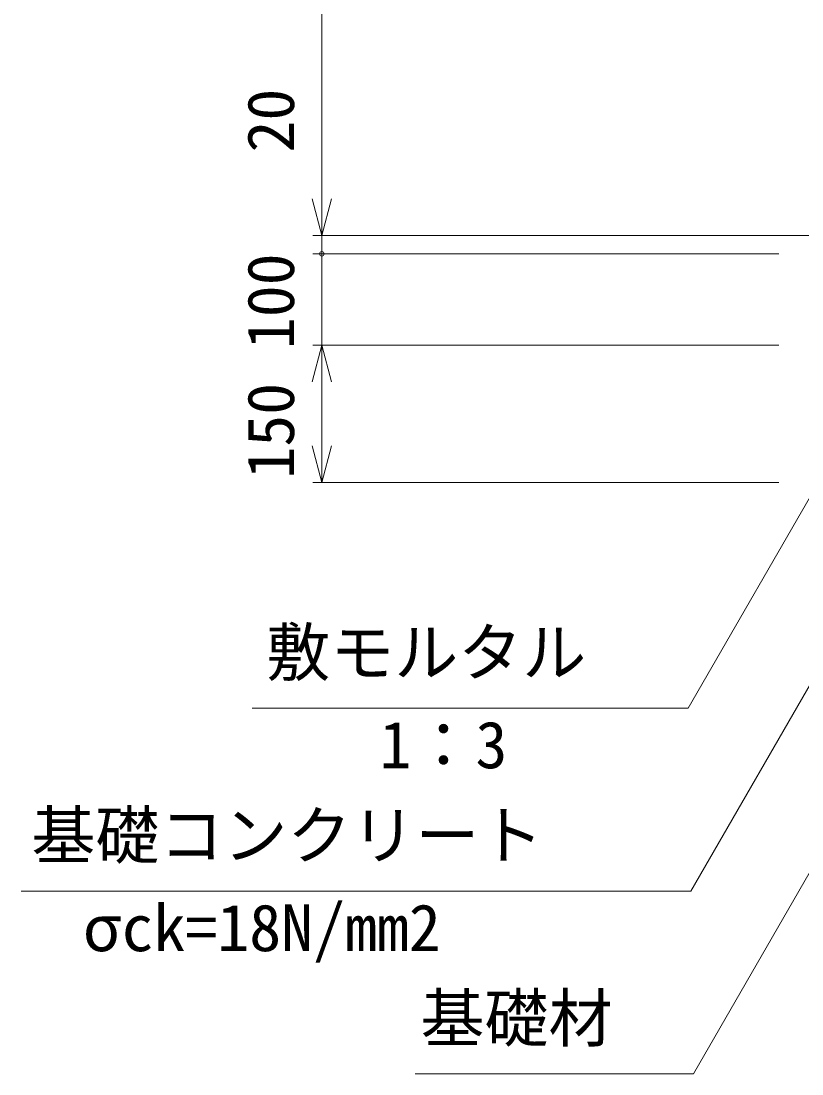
# Model space of a CAD drawing. Units: millimetres, scale not verified. Extents: x -252 to 252048, y 18866 to 78266.
# Drawn here: x 55052 to 59324, y 32671 to 38428 of the extents above; entities that cross this region are included whole.
import ezdxf
from ezdxf.enums import TextEntityAlignment as Align

# ---------------------------------------------------------------- set-up
doc = ezdxf.new("R2010")
doc.units = ezdxf.units.MM
doc.header["$LTSCALE"] = 300
for name, color, linetype, lineweight in [('0_2', 1, 'Continuous', 18), ('D-STR-DIM', 7, 'Continuous', 18), ('D-STR-HTXT', 7, 'Continuous', 18)]:
    doc.layers.add(name, color=color, linetype=linetype, lineweight=lineweight)
doc.styles.add('ＭＳ ゴシック', font='')
doc.styles.get('ＭＳ ゴシック').set_extended_font_data('MS Gothic')

msp = doc.modelspace()

# ---------------------------------------------------------------- linework, layer by layer
at = {"layer": '0_2'}
for p, q in [((56697.7, 37255.1), (56644.1, 37455.1)), ((56697.7, 37255.1), (56644.1, 37455.1)), ((56751.3, 37455.1), (56697.7, 37255.1)), ((56697.7, 37255.1), (56697.7, 37455.1)), ((56751.3, 37455.1), (56697.7, 37255.1)), ((56697.7, 37255.1), (56697.7, 37455.1)), ((56644.1, 36455.1), (56697.7, 36655.1)), ((56697.7, 36655.1), (56751.3, 36455.1)), ((56697.7, 36655.1), (56697.7, 36455.1)), ((56697.7, 35905.1), (56644.1, 36105.1)), ((56751.3, 36105.1), (56697.7, 35905.1)), ((56697.7, 35905.1), (56697.7, 36105.1))]:
    msp.add_line(p, q, dxfattribs=at)
for start, end in [(90, 270), (90, 270), (270, 90), (270, 90)]:
    msp.add_arc((56697.7, 37155.1), 12.5, start, end, dxfattribs=at)
at = {"layer": 'D-STR-DIM'}
for p, q in [((56697.7, 47055.1), (56697.7, 37455.1)), ((56697.7, 37455.1), (56697.7, 38220.9)), ((59697.7, 37255.1), (56647.7, 37255.1)), ((59697.7, 37255.1), (56647.7, 37255.1)), ((56697.7, 37155.1), (56697.7, 37255.1)), ((59197.7, 37155.1), (56647.7, 37155.1)), ((59197.7, 37155.1), (56647.7, 37155.1)), ((56697.7, 36655.1), (56697.7, 37155.1)), ((56697.7, 37155.1), (56697.7, 36955.1)), ((59197.7, 36655.1), (56647.7, 36655.1)), ((59197.7, 36655.1), (56647.7, 36655.1)), ((56697.7, 36105.1), (56697.7, 36455.1)), ((59197.7, 35905.1), (56647.7, 35905.1))]:
    msp.add_line(p, q, dxfattribs=at)
at = {"layer": 'D-STR-HTXT'}
for p, q in [((60073.1, 37047.1), (58701.5, 34671.3)), ((60464.1, 36698.1), (58716.2, 33671.3)), ((60620.1, 35952.5), (58731, 32671.3)), ((58701.5, 34671.3), (56317.3, 34671.3)), ((58716.2, 33671.3), (55052.2, 33671.3)), ((58731, 32671.3), (57208.2, 32671.3))]:
    msp.add_line(p, q, dxfattribs=at)

# ---------------------------------------------------------------- texts
at = {"layer": 'D-STR-DIM', "color": 1, "style": 'ＭＳ ゴシック'}
for s, p in [('20', (56622.7, 37708.8)), (' 100', (56622.7, 36459.2)), ('150', (56622.7, 35925.7))]:
    msp.add_text(s, height=256.6, rotation=90, dxfattribs=at).set_placement(p, align=Align.BOTTOM_LEFT)
at = {"layer": 'D-STR-HTXT', "color": 1, "style": 'ＭＳ ゴシック'}
for s, p in [('敷モルタル', (56394.1, 34771.3)), ('1：3', (57013.5, 34265.6)), ('基礎コンクリート', (55109.1, 33771.3)), ('σck=18N/mm2', (55389.8, 33265.6)), ('基礎材', (57237.6, 32771.3))]:
    msp.add_text(s, height=256.6, dxfattribs=at).set_placement(p, align=Align.BOTTOM_LEFT)

doc.saveas('drawing.dxf')
